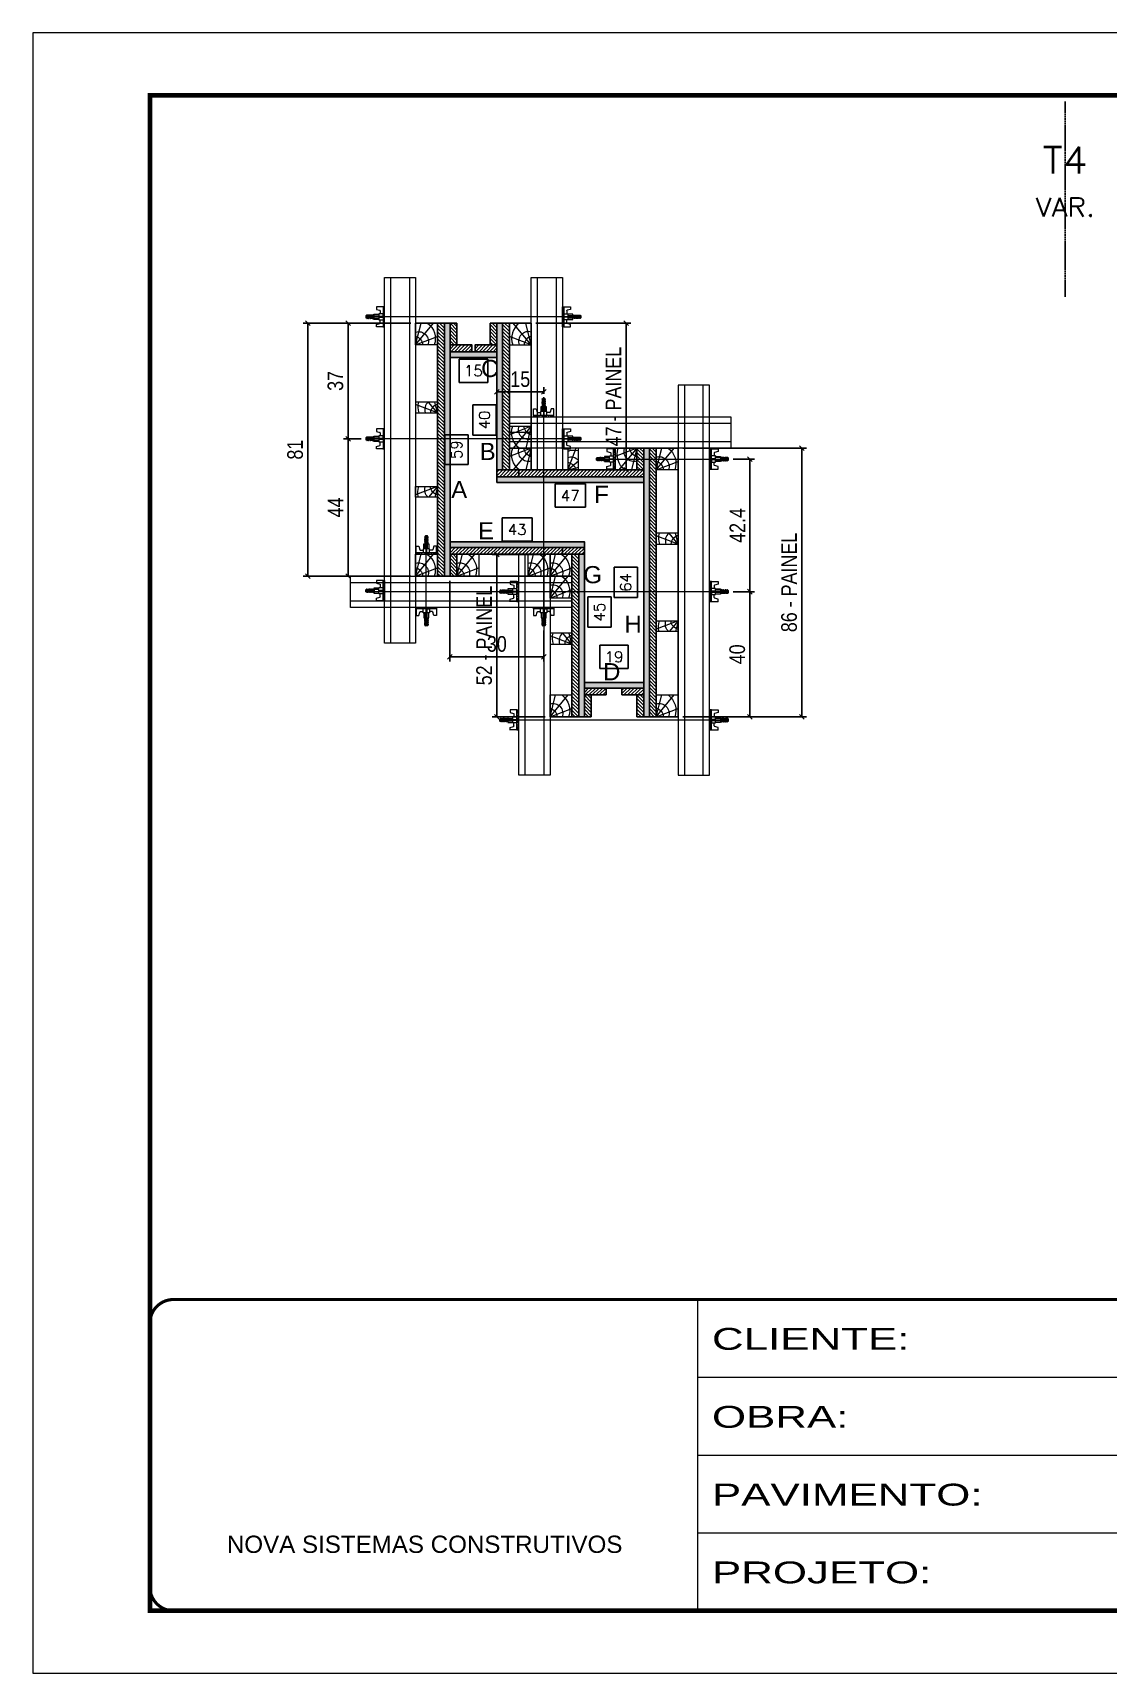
# Model space of a CAD drawing. Extents: x 14400 to 27878, y -21631 to 6985.
# Drawn here: x 15998 to 16687, y -7848 to -6798 of the extents above; entities that cross this region are included whole.
import ezdxf
from ezdxf.enums import TextEntityAlignment as Align

# ---------------------------------------------------------------- set-up
doc = ezdxf.new("R2010")
doc.units = 0
for name, pattern in [('CONTINUO', [0]), ('DASHED', [0.75, 0.5, -0.25]), ('HIDDEN', [0.375, 0.25, -0.125])]:
    doc.linetypes.add(name, pattern=pattern)
for name, color, linetype in [('CHAPA', 1, 'Continuous'), ('COTA', 241, 'Continuous'), ('F-PILARES-S', 170, 'Continuous'), ('MEIO_PONT', 93, 'Continuous'), ('SARRAFO', 251, 'Continuous'), ('Texto de Titulo', 7, 'Continuous'), ('Texto Qtd Sarr', 242, 'Continuous'), ('TEXTO_GERAL', 7, 'Continuous')]:
    doc.layers.add(name, color=color, linetype=linetype)
for name, color, linetype, lineweight in [('Folhas', 255, 'Continuous', 9), ('Hachura', 251, 'Continuous', 9), ('Madeira', 126, 'Continuous', 18), ('Perfil Metálico', 224, 'Continuous', 18), ('SARRAFO DE PRESSAO', 251, 'DASHED', 9), ('Texto Seção', 7, 'Continuous', 15)]:
    doc.layers.add(name, color=color, linetype=linetype, lineweight=lineweight)
doc.styles.add('ARIAL', font='arial.ttf')
doc.styles.add('COTA TECNICA 2X', font='techl___.ttf', dxfattribs={"height": 10})
doc.styles.add('ROMANS', font='romans.shx')
doc.styles.add('Tecnologia', font='')
doc.styles.get('Tecnologia').set_extended_font_data('Forgotten Futurist')
doc.dimstyles.new('SECAO PILAR', dxfattribs={"dimtxt": 10, "dimasz": 3, "dimexe": 3, "dimexo": 3, "dimgap": 3, "dimtad": 1, "dimdec": 1, "dimlfac": 0.5, "dimzin": 12, "dimdsep": 46, "dimtxsty": 'COTA TECNICA 2X', "dimblk1": 'OBLIQUE', "dimblk2": 'OBLIQUE', "dimsah": 1, "dimcen": 0.9, "dimclrd": 256, "dimclre": 256, "dimclrt": 256, "dimadec": 1, "dimazin": 3, "dimtfac": 1, "dimtdec": 1, "dimtmove": 0, "dimatfit": 3, "dimfxl": 1, "dimtolj": 1, "dimtzin": 12, "dimarcsym": 0})
doc.dimstyles.new('SECÇÃO 2', dxfattribs={"dimtxt": 7, "dimasz": 6, "dimexe": 0.18, "dimexo": 2, "dimgap": -4, "dimtad": 3, "dimdec": 1, "dimlfac": 0.5, "dimzin": 12, "dimdsep": 46, "dimtxsty": 'ROMANS', "dimblk": 'ARCHTICK', "dimcen": 0.09, "dimse1": 1, "dimse2": 1, "dimsd1": 1, "dimsd2": 1, "dimclrd": 180, "dimclre": 5, "dimclrt": 1, "dimadec": 0, "dimazin": 3, "dimtfac": 1, "dimtdec": 1, "dimtofl": 0, "dimtmove": 0, "dimatfit": 3, "dimldrblk": 'ARCHTICK', "dimfxl": 1, "dimtolj": 1, "dimtzin": 0, "dimarcsym": 0})
pattern_1 = [(135, (-6539.8724, 2139.9552), (-1.12253202, -1.12253202), [])]
pattern_2 = [(45, (25497.4876, 15901.4115), (-1.12253202, 1.12253202), [])]
pattern_3 = [(135, (-6453.8724, 2049.9552), (-1.12253202, -1.12253202), [])]
pattern_4 = [(45, (25583.4876, 15681.8115), (-1.12253202, 1.12253202), [])]

# ---------------------------------------------------------------- blocks, each defined once
blk = doc.blocks.new('9999999999')
at = {"color": 30, "linetype": 'CONTINUO'}
for p, q in [((98564.6, 34230.2), (98564.6, 34429.4)), ((98564.6, 34379.6), (99584, 34379.6)), ((98564.6, 34329.8), (99488, 34329.8)), ((98564.6, 34280), (99488, 34280))]:
    blk.add_line(p, q, dxfattribs=at)
at = {"color": 30, "linetype": 'CONTINUO', "const_width": 2}
blk.add_lwpolyline([(99584, 34230.2), (99584, 34414.4, 0.414214), (99569, 34429.4), (98229, 34429.4, 0.414214), (98214, 34414.4), (98214, 34245.2, 0.414214), (98229, 34230.2), (99584, 34230.2)], format="xyb", dxfattribs=at)
at = {"layer": 'Folhas'}
blk.add_lwpolyline([(98139, 34190.2), (99624, 34190.2), (99624, 35240.2), (98139, 35240.2)], close=True, dxfattribs=at)
at = {"layer": 'Folhas', "color": 30, "const_width": 3}
blk.add_lwpolyline([(98214, 34230.2), (99584, 34230.2), (99584, 35200.2), (98214, 35200.2)], close=True, dxfattribs=at)
at = {"color": 7, "linetype": 'Continuous', "ltscale": 5, "style": 'ARIAL'}
blk.add_text('NOVA SISTEMAS CONSTRUTIVOS', height=11.059, dxfattribs=at).set_placement((98263.2, 34267.2))
at = {"layer": 'Folhas', "color": 7, "style": 'Tecnologia', "width": 1.5}
for s, p in [('CLIENTE:', (98573.7, 34397.2)), ('OBRA:', (98573.7, 34347.3)), ('PAVIMENTO:', (98573.7, 34297.5)), ('PROJETO:', (98573.7, 34247.7))]:
    blk.add_text(s, height=14, dxfattribs=at).set_placement(p)
blk = doc.blocks.new('titulo1')
at = {"layer": 'Defpoints', "color": 252, "linetype": 'HIDDEN', "ltscale": 2}
blk.add_line((0, 0), (0, 125), dxfattribs=at)
at = {"layer": 'Defpoints', "style": 'ROMANS', "oblique": 15}
blk.add_attdef('FOLHA', text='', height=10, dxfattribs=at).set_placement((0, 15.6), align=Align.MIDDLE_CENTER)
at = {"layer": 'Texto Qtd Sarr', "color": 3, "style": 'ROMANS', "oblique": 15}
for tag, height, p in [('TITULO', 17, (0, 71.4)), ('SEÇÃO', 12, (0, 41.5))]:
    blk.add_attdef(tag, text='', height=height, dxfattribs=at).set_placement(p, align=Align.MIDDLE_CENTER)
blk = doc.blocks.new('*D2781')
at = {"layer": 'COTA', "color": 180, "lineweight": -2, "transparency": 16777216}
for p, q in [((16352.2, -7086.9), (16332.9, -7086.9)), ((16332.9, -7086.9), (16332.9, -7101.9)), ((16352.2, -7101.9), (16352.2, -7086.9)), ((16332.9, -7101.9), (16352.2, -7101.9))]:
    blk.add_line(p, q, dxfattribs=at)
at = {"layer": 'Defpoints', "color": 0, "transparency": 16777216}
for p in [(16295.5, -7086), (16389.5, -7086), (16389.5, -7105.9)]:
    blk.add_point(p, dxfattribs=at)
at = {"layer": 'COTA', "color": 1, "transparency": 16777216, "insert": (16342.5, -7094.4), "char_height": 7, "attachment_point": 5, "style": 'ROMANS'}
blk.add_mtext('\\A1;47', dxfattribs=at)
blk = doc.blocks.new('_ArchTick')
at = {"color": 0, "linetype": 'ByBlock', "const_width": 0.15}
blk.add_lwpolyline([(-0.5, -0.5), (0.5, 0.5)], dxfattribs=at)
blk = doc.blocks.new('*D2782')
at = {"layer": 'COTA', "color": 180, "lineweight": -2, "transparency": 16777216}
for p, q in [((16385.5, -7140.3), (16370.5, -7140.3)), ((16370.5, -7140.3), (16370.5, -7159.7)), ((16385.5, -7159.7), (16385.5, -7140.3)), ((16370.5, -7159.7), (16385.5, -7159.7))]:
    blk.add_line(p, q, dxfattribs=at)
at = {"layer": 'Defpoints', "color": 0, "transparency": 16777216}
for p in [(16389.5, -7086), (16389.5, -7086), (16389.5, -7214)]:
    blk.add_point(p, dxfattribs=at)
at = {"layer": 'COTA', "color": 1, "transparency": 16777216, "insert": (16378, -7150), "char_height": 7, "attachment_point": 5, "rotation": 90, "style": 'ROMANS'}
blk.add_mtext('\\A1;64', dxfattribs=at)
blk = doc.blocks.new('*D2783')
at = {"layer": 'COTA', "color": 180, "lineweight": -2, "transparency": 16777216}
for p, q in [((16368.7, -7159.3), (16353.7, -7159.3)), ((16353.7, -7159.3), (16353.7, -7178.7)), ((16368.7, -7178.7), (16368.7, -7159.3)), ((16353.7, -7178.7), (16368.7, -7178.7))]:
    blk.add_line(p, q, dxfattribs=at)
at = {"layer": 'Defpoints', "color": 0, "transparency": 16777216}
for p in [(16351.5, -7124), (16351.5, -7214), (16372.7, -7214)]:
    blk.add_point(p, dxfattribs=at)
at = {"layer": 'COTA', "color": 1, "transparency": 16777216, "insert": (16361.2, -7169), "char_height": 7, "attachment_point": 5, "rotation": 90, "style": 'ROMANS'}
blk.add_mtext('\\A1;45', dxfattribs=at)
blk = doc.blocks.new('*D2784')
at = {"layer": 'COTA', "color": 180, "lineweight": -2, "transparency": 16777216}
for p, q in [((16379.5, -7190.1), (16361.5, -7190.1)), ((16361.5, -7190.1), (16361.5, -7205.1)), ((16379.5, -7205.1), (16379.5, -7190.1)), ((16361.5, -7205.1), (16379.5, -7205.1))]:
    blk.add_line(p, q, dxfattribs=at)
at = {"layer": 'Defpoints', "color": 0, "transparency": 16777216}
for p in [(16351.5, -7209.1), (16351.5, -7214), (16389.5, -7214)]:
    blk.add_point(p, dxfattribs=at)
at = {"layer": 'COTA', "color": 1, "transparency": 16777216, "insert": (16370.5, -7197.6), "char_height": 7, "attachment_point": 5, "style": 'ROMANS'}
blk.add_mtext('\\A1;19', dxfattribs=at)
blk = doc.blocks.new('*D2785')
at = {"layer": 'COTA', "color": 180, "lineweight": -2, "transparency": 16777216}
for p, q in [((16318.2, -7108.6), (16298.9, -7108.6)), ((16298.9, -7108.6), (16298.9, -7123.6)), ((16318.2, -7123.6), (16318.2, -7108.6)), ((16298.9, -7123.6), (16318.2, -7123.6))]:
    blk.add_line(p, q, dxfattribs=at)
at = {"layer": 'Defpoints', "color": 0, "transparency": 16777216}
for p in [(16265.5, -7124), (16351.5, -7124), (16351.5, -7127.6)]:
    blk.add_point(p, dxfattribs=at)
at = {"layer": 'COTA', "color": 1, "transparency": 16777216, "insert": (16308.5, -7116.1), "char_height": 7, "attachment_point": 5, "style": 'ROMANS'}
blk.add_mtext('\\A1;43', dxfattribs=at)
blk = doc.blocks.new('*D2786')
at = {"layer": 'COTA', "color": 180, "lineweight": -2, "transparency": 16777216}
for p, q in [((16277.2, -7055.5), (16262.2, -7055.5)), ((16262.2, -7055.5), (16262.2, -7074.5)), ((16277.2, -7074.5), (16277.2, -7055.5)), ((16262.2, -7074.5), (16277.2, -7074.5))]:
    blk.add_line(p, q, dxfattribs=at)
at = {"layer": 'Defpoints', "color": 0, "transparency": 16777216}
for p in [(16265.5, -7006), (16281.2, -7006), (16265.5, -7124)]:
    blk.add_point(p, dxfattribs=at)
at = {"layer": 'COTA', "color": 1, "transparency": 16777216, "insert": (16269.7, -7065), "char_height": 7, "attachment_point": 5, "rotation": 90, "style": 'ROMANS'}
blk.add_mtext('\\A1;59', dxfattribs=at)
blk = doc.blocks.new('*D2787')
at = {"layer": 'COTA', "color": 180, "lineweight": -2, "transparency": 16777216}
for p, q in [((16295.1, -7036.3), (16280.1, -7036.3)), ((16280.1, -7036.3), (16280.1, -7055.7)), ((16295.1, -7055.7), (16295.1, -7036.3)), ((16280.1, -7055.7), (16295.1, -7055.7))]:
    blk.add_line(p, q, dxfattribs=at)
at = {"layer": 'Defpoints', "color": 0, "transparency": 16777216}
for p in [(16295.5, -7006), (16299.1, -7006), (16295.5, -7086)]:
    blk.add_point(p, dxfattribs=at)
at = {"layer": 'COTA', "color": 1, "transparency": 16777216, "insert": (16287.6, -7046), "char_height": 7, "attachment_point": 5, "rotation": 90, "style": 'ROMANS'}
blk.add_mtext('\\A1;40', dxfattribs=at)
blk = doc.blocks.new('*D2788')
at = {"layer": 'COTA', "color": 180, "lineweight": -2, "transparency": 16777216}
for p, q in [((16289.7, -7007), (16271.4, -7007)), ((16271.4, -7007), (16271.4, -7022)), ((16289.7, -7022), (16289.7, -7007)), ((16271.4, -7022), (16289.7, -7022))]:
    blk.add_line(p, q, dxfattribs=at)
at = {"layer": 'Defpoints', "color": 0, "transparency": 16777216}
for p in [(16265.5, -7006), (16295.5, -7006), (16265.5, -7026)]:
    blk.add_point(p, dxfattribs=at)
at = {"layer": 'COTA', "color": 1, "transparency": 16777216, "insert": (16280.5, -7014.5), "char_height": 7, "attachment_point": 5, "style": 'ROMANS'}
blk.add_mtext('\\A1;15', dxfattribs=at)
blk = doc.blocks.new('_Oblique')
at = {"color": 0, "linetype": 'ByBlock', "lineweight": -2}
blk.add_line((-0.5, -0.5), (0.5, 0.5), dxfattribs=at)
blk = doc.blocks.new('*D2780')
at = {"layer": 'COTA', "lineweight": -2, "transparency": 16777216}
for p, q in [((16414.5, -7064), (16493.7, -7064)), ((16490.7, -7064), (16490.7, -7236)), ((16414.5, -7236), (16493.7, -7236))]:
    blk.add_line(p, q, dxfattribs=at)
at = {"layer": 'Defpoints', "color": 0, "transparency": 16777216}
for p in [(16411.5, -7064), (16411.5, -7236), (16490.7, -7236)]:
    blk.add_point(p, dxfattribs=at)
at = {"layer": 'COTA', "lineweight": -2, "transparency": 16777216, "xscale": 3, "yscale": 3, "zscale": 3}
for p, rotation in [((16490.7, -7064), 90), ((16490.7, -7236), 270)]:
    blk.add_blockref('_Oblique', p, dxfattribs=dict(at, rotation=rotation))
at = {"layer": 'COTA', "transparency": 16777216, "insert": (16482.6, -7150), "char_height": 10, "attachment_point": 5, "rotation": 90, "style": 'COTA TECNICA 2X'}
blk.add_mtext('\\A1;86 - PAINEL', dxfattribs=at)
blk = doc.blocks.new('PONTALETE')
at = {"layer": 'Madeira'}
for q in [(2.71, 7), (7, 5.76), (7, 1.74)]:
    blk.add_line((0, 0), q, dxfattribs=at)
blk.add_lwpolyline([(0, 0), (7, 0), (7, 7), (0, 7)], close=True, dxfattribs=at)
for centre, radius, start, end in [((2.04, 0.06), 6.23, 37.2818, 109.0913), ((1.09, 0.9), 3.19, 343.603, 109.9847), ((-0.21, -0.78), 3.09, 14.6322, 86.0383)]:
    blk.add_arc(centre, radius, start, end, dxfattribs=at)
blk = doc.blocks.new('MEIO PONTALETE')
at = {"layer": 'Madeira'}
for q in [(2.71, 7), (3.5, 2.88), (3.5, 0.87)]:
    blk.add_line((0, 0), q, dxfattribs=at)
blk.add_lwpolyline([(0, 0), (3.5, 0), (3.5, 7), (0, 7)], close=True, dxfattribs=at)
for centre, radius, start, end in [((2.04, 0.06), 6.23, 76.4499, 109.0913), ((1.09, 0.9), 3.19, 40.9063, 109.9847), ((-0.21, -0.78), 3.09, 14.6322, 86.0383)]:
    blk.add_arc(centre, radius, start, end, dxfattribs=at)
blk = doc.blocks.new('C')
at = {"layer": 'Hachura', "color": 0}
for p, q in [((0, 3.22), (0, -3.22)), ((0.45, 3.22), (0, 3.22)), ((0.46, 3.16), (0, 3.16)), ((0.46, 3.05), (0, 3.05)), ((0.46, 2.88), (0, 2.88)), ((0, 2.75), (0, -1.16)), ((0.46, 2.65), (0, 2.65)), ((0.46, 2.23), (0, 2.23)), ((0.46, 1.51), (0, 1.51)), ((0.39, 0.49), (0.17, 0.49)), ((0.45, -3.23), (0.45, 3.22)), ((0.45, 3.22), (2.58, 3.22)), ((1.74, 0.97), (0.45, 0.97)), ((1.45, 0.1), (0.45, 0.1)), ((1.35, 1.94), (1.35, 0.96)), ((2.58, 2.39), (1.47, 2.09)), ((1.74, -0.97), (1.74, 0.97)), ((1.74, 0.97), (1.74, 0.84)), ((1.74, 0.97), (1.74, 0.84)), ((1.74, 0.84), (3.35, 0.84)), ((3.35, 0.45), (1.74, 0.45)), ((2.58, 3.22), (2.58, 2.39)), ((3.32, 0.84), (3.32, -0.84)), ((3.35, 0.84), (3.35, -0.84)), ((3.68, 0.45), (3.35, 0.45)), ((3.84, -0.52), (3.35, 0.45)), ((3.35, 0.06), (3.67, -0.57)), ((3.68, 0.45), (4.16, -0.52)), ((3.72, 0.5), (4.25, -0.57)), ((4.37, -0.55), (3.83, 0.53)), ((4.15, 0.45), (3.93, 0.45)), ((4.42, -0.52), (3.93, 0.45)), ((4.15, 0.45), (4.26, 0.45)), ((4.26, 0.45), (4.74, -0.52)), ((4.3, 0.5), (4.83, -0.57)), ((4.95, -0.55), (4.41, 0.53)), ((4.51, 0.45), (4.84, 0.45)), ((5, -0.52), (4.51, 0.45)), ((4.84, 0.45), (5.32, -0.52)), ((4.88, 0.5), (5.41, -0.57)), ((5.53, -0.55), (4.99, 0.53)), ((5.58, -0.52), (5.09, 0.45)), ((5.42, 0.45), (5.09, 0.45)), ((5.58, -0.52), (5.09, 0.45)), ((5.42, 0.45), (5.74, -0.19)), ((5.46, 0.5), (5.74, -0.07)), ((5.74, 0.19), (5.57, 0.53)), ((5.74, 0.32), (5.68, 0.45)), ((5.68, 0.45), (5.74, 0.45)), ((5.74, 0.45), (5.9, 0.29)), ((5.74, 0.45), (5.74, -0.52)), ((5.9, -0.36), (5.9, 0.29)), ((0.45, 0), (0, 0)), ((0.46, -1.52), (0, -1.52)), ((0.46, -2.23), (0, -2.23)), ((0.46, -2.65), (0, -2.65)), ((0.46, -2.88), (0, -2.88)), ((0.46, -3.05), (0, -3.05)), ((0.46, -3.16), (0, -3.16)), ((0, -3.22), (2.57, -3.22)), ((0.08, -0.48), (0.29, -0.48)), ((0.29, -0.48), (0.4, -0.48)), ((0.45, 0), (0.45, -0.97)), ((0.45, -0.16), (1.45, -0.16)), ((0.45, -0.65), (0.45, -0.32)), ((0.45, -3.23), (0.45, -0.65)), ((0.45, -0.97), (1.74, -0.97)), ((1.35, -1.94), (1.35, -0.97)), ((2.58, -2.39), (1.47, -2.1)), ((3.35, -0.32), (1.74, -0.32)), ((3.35, -0.84), (1.74, -0.84)), ((2.58, -3.23), (2.58, -2.39)), ((3.35, -0.07), (3.58, -0.52)), ((3.35, -0.52), (3.58, -0.52)), ((3.84, -0.52), (4.16, -0.52)), ((4.42, -0.52), (4.74, -0.52)), ((4.63, -0.52), (4.74, -0.52)), ((5, -0.52), (5.32, -0.52)), ((5.58, -0.52), (5.74, -0.52)), ((5.74, -0.52), (5.9, -0.36)), ((5.74, -0.52), (5.74, -0.52))]:
    blk.add_line(p, q, dxfattribs=at)
for centre, radius, start, end in [((1.52, 1.94), 0.161, 104.7436, 180), ((1.44, -0.03), 0.129, 272.695, 87.305), ((3.81, 0.39), 0.143, 25.5688, 154.4312), ((4.39, 0.39), 0.143, 25.5688, 154.4312), ((4.97, 0.39), 0.143, 25.5688, 154.4312), ((5.55, 0.39), 0.143, 25.5688, 154.4312), ((0.17, -0.37), 0.174, 221.744, 317.8592), ((1.52, -1.94), 0.161, 180, 255.2564), ((3.71, -0.4), 0.174, 222.1408, 318.256), ((4.29, -0.4), 0.174, 222.1408, 318.256), ((4.87, -0.4), 0.174, 222.1408, 318.256), ((5.45, -0.4), 0.174, 222.1408, 318.256), ((5.61, -0.4), 0.174, 317.8592, 318.256)]:
    blk.add_arc(centre, radius, start, end, dxfattribs=at)
blk = doc.blocks.new('*D2790')
at = {"layer": 'COTA', "lineweight": -2, "transparency": 16777216}
for p, q in [((16326.5, -7132), (16292.5, -7132)), ((16295.5, -7236), (16295.5, -7132)), ((16326.5, -7236), (16292.5, -7236))]:
    blk.add_line(p, q, dxfattribs=at)
at = {"layer": 'Defpoints', "color": 0, "transparency": 16777216}
for p in [(16295.5, -7132), (16329.5, -7132), (16329.5, -7236)]:
    blk.add_point(p, dxfattribs=at)
at = {"layer": 'COTA', "lineweight": -2, "transparency": 16777216, "xscale": 3, "yscale": 3, "zscale": 3}
for p, rotation in [((16295.5, -7132), 90), ((16295.5, -7236), 270)]:
    blk.add_blockref('_Oblique', p, dxfattribs=dict(at, rotation=rotation))
at = {"layer": 'COTA', "transparency": 16777216, "insert": (16287.4, -7184), "char_height": 10, "attachment_point": 5, "rotation": 90, "style": 'COTA TECNICA 2X'}
blk.add_mtext('\\A1;52 - PAINEL', dxfattribs=at)
blk = doc.blocks.new('*D2789')
at = {"layer": 'COTA', "lineweight": -2, "transparency": 16777216}
for p, q in [((16240.5, -6984), (16171.5, -6984)), ((16174.5, -7146), (16174.5, -6984)), ((16240.5, -7146), (16171.5, -7146))]:
    blk.add_line(p, q, dxfattribs=at)
at = {"layer": 'Defpoints', "color": 0, "transparency": 16777216}
for p in [(16174.5, -6984), (16243.5, -6984), (16243.5, -7146)]:
    blk.add_point(p, dxfattribs=at)
at = {"layer": 'COTA', "lineweight": -2, "transparency": 16777216, "xscale": 3, "yscale": 3, "zscale": 3}
for p, rotation in [((16174.5, -6984), 90), ((16174.5, -7146), 270)]:
    blk.add_blockref('_Oblique', p, dxfattribs=dict(at, rotation=rotation))
at = {"layer": 'COTA', "transparency": 16777216, "insert": (16166.4, -7065), "char_height": 10, "attachment_point": 5, "rotation": 90, "style": 'COTA TECNICA 2X'}
blk.add_mtext('\\A1;81', dxfattribs=at)
blk = doc.blocks.new('*D2791')
at = {"layer": 'COTA', "lineweight": -2, "transparency": 16777216}
for p, q in [((16320.5, -6984), (16381.2, -6984)), ((16378.2, -7078), (16378.2, -6984)), ((16306.5, -7078), (16381.2, -7078))]:
    blk.add_line(p, q, dxfattribs=at)
at = {"layer": 'Defpoints', "color": 0, "transparency": 16777216}
for p in [(16317.5, -6984), (16378.2, -6984), (16303.5, -7078)]:
    blk.add_point(p, dxfattribs=at)
at = {"layer": 'COTA', "lineweight": -2, "transparency": 16777216, "xscale": 3, "yscale": 3, "zscale": 3}
for p, rotation in [((16378.2, -6984), 90), ((16378.2, -7078), 270)]:
    blk.add_blockref('_Oblique', p, dxfattribs=dict(at, rotation=rotation))
at = {"layer": 'COTA', "transparency": 16777216, "insert": (16370.1, -7031), "char_height": 10, "attachment_point": 5, "rotation": 90, "style": 'COTA TECNICA 2X'}
blk.add_mtext('\\A1;47 - PAINEL', dxfattribs=at)
blk = doc.blocks.new('*D2792')
at = {"layer": 'COTA', "lineweight": -2, "transparency": 16777216}
for p, q in [((16208.7, -7058.1), (16197.4, -7058.1)), ((16200.4, -7146), (16200.4, -7058.1)), ((16220.5, -7146), (16197.4, -7146))]:
    blk.add_line(p, q, dxfattribs=at)
at = {"layer": 'Defpoints', "color": 0, "transparency": 16777216}
for p in [(16200.4, -7058.1), (16211.7, -7058.1), (16223.5, -7146)]:
    blk.add_point(p, dxfattribs=at)
at = {"layer": 'COTA', "lineweight": -2, "transparency": 16777216, "xscale": 3, "yscale": 3, "zscale": 3}
for p, rotation in [((16200.4, -7058.1), 90), ((16200.4, -7146), 270)]:
    blk.add_blockref('_Oblique', p, dxfattribs=dict(at, rotation=rotation))
at = {"layer": 'COTA', "transparency": 16777216, "insert": (16192.3, -7102), "char_height": 10, "attachment_point": 5, "rotation": 90, "style": 'COTA TECNICA 2X'}
blk.add_mtext('\\A1;44', dxfattribs=at)
blk = doc.blocks.new('*D2793')
at = {"layer": 'COTA', "lineweight": -2, "transparency": 16777216}
for p, q in [((16240.5, -6984), (16197.4, -6984)), ((16200.4, -7058.1), (16200.4, -6984)), ((16208.7, -7058.1), (16197.4, -7058.1))]:
    blk.add_line(p, q, dxfattribs=at)
at = {"layer": 'Defpoints', "color": 0, "transparency": 16777216}
for p in [(16200.4, -6984), (16243.5, -6984), (16211.7, -7058.1)]:
    blk.add_point(p, dxfattribs=at)
at = {"layer": 'COTA', "lineweight": -2, "transparency": 16777216, "xscale": 3, "yscale": 3, "zscale": 3}
for p, rotation in [((16200.4, -6984), 90), ((16200.4, -7058.1), 270)]:
    blk.add_blockref('_Oblique', p, dxfattribs=dict(at, rotation=rotation))
at = {"layer": 'COTA', "transparency": 16777216, "insert": (16192.2, -7021), "char_height": 10, "attachment_point": 5, "rotation": 90, "style": 'COTA TECNICA 2X'}
blk.add_mtext('\\A1;37', dxfattribs=at)
blk = doc.blocks.new('*D2794')
at = {"layer": 'COTA', "lineweight": -2, "transparency": 16777216}
for p, q in [((16446.7, -7155.9), (16460.5, -7155.9)), ((16457.5, -7236), (16457.5, -7155.9)), ((16414.5, -7236), (16460.5, -7236))]:
    blk.add_line(p, q, dxfattribs=at)
at = {"layer": 'Defpoints', "color": 0, "transparency": 16777216}
for p in [(16443.7, -7155.9), (16457.5, -7155.9), (16411.5, -7236)]:
    blk.add_point(p, dxfattribs=at)
at = {"layer": 'COTA', "lineweight": -2, "transparency": 16777216, "xscale": 3, "yscale": 3, "zscale": 3}
for p, rotation in [((16457.5, -7155.9), 90), ((16457.5, -7236), 270)]:
    blk.add_blockref('_Oblique', p, dxfattribs=dict(at, rotation=rotation))
at = {"layer": 'COTA', "transparency": 16777216, "insert": (16449.4, -7196), "char_height": 10, "attachment_point": 5, "rotation": 90, "style": 'COTA TECNICA 2X'}
blk.add_mtext('\\A1;40', dxfattribs=at)
blk = doc.blocks.new('*D2795')
at = {"layer": 'COTA', "lineweight": -2, "transparency": 16777216}
for p, q in [((16446.7, -7071.1), (16460.5, -7071.1)), ((16457.5, -7155.9), (16457.5, -7071.1)), ((16446.7, -7155.9), (16460.5, -7155.9))]:
    blk.add_line(p, q, dxfattribs=at)
at = {"layer": 'Defpoints', "color": 0, "transparency": 16777216}
for p in [(16443.7, -7071.1), (16457.5, -7071.1), (16443.7, -7155.9)]:
    blk.add_point(p, dxfattribs=at)
at = {"layer": 'COTA', "lineweight": -2, "transparency": 16777216, "xscale": 3, "yscale": 3, "zscale": 3}
for p, rotation in [((16457.5, -7071.1), 90), ((16457.5, -7155.9), 270)]:
    blk.add_blockref('_Oblique', p, dxfattribs=dict(at, rotation=rotation))
at = {"layer": 'COTA', "transparency": 16777216, "insert": (16449.5, -7113.5), "char_height": 10, "attachment_point": 5, "rotation": 90, "style": 'COTA TECNICA 2X'}
blk.add_mtext('\\A1;42.4', dxfattribs=at)
blk = doc.blocks.new('*D2796')
at = {"layer": 'COTA', "lineweight": -2, "transparency": 16777216}
for p, q in [((16295.5, -7028), (16295.5, -7025)), ((16295.5, -7028), (16325.6, -7028)), ((16325.6, -7029.2), (16325.6, -7025))]:
    blk.add_line(p, q, dxfattribs=at)
at = {"layer": 'Defpoints', "color": 0, "transparency": 16777216}
for p in [(16295.5, -7031), (16325.6, -7028), (16325.6, -7032.2)]:
    blk.add_point(p, dxfattribs=at)
at = {"layer": 'COTA', "lineweight": -2, "transparency": 16777216, "xscale": 3, "yscale": 3, "zscale": 3, "rotation": 180}
blk.add_blockref('_Oblique', (16295.5, -7028), dxfattribs=at)
at = {"layer": 'COTA', "lineweight": -2, "transparency": 16777216, "xscale": 3, "yscale": 3, "zscale": 3}
blk.add_blockref('_Oblique', (16325.6, -7028), dxfattribs=at)
at = {"layer": 'COTA', "transparency": 16777216, "insert": (16310.5, -7019.9), "char_height": 10, "attachment_point": 5, "style": 'COTA TECNICA 2X'}
blk.add_mtext('\\A1;15', dxfattribs=at)
blk = doc.blocks.new('*D2797')
at = {"layer": 'COTA', "lineweight": -2, "transparency": 16777216}
for p, q in [((16265.5, -7149), (16265.5, -7200.6)), ((16325.5, -7180.8), (16325.5, -7200.6)), ((16265.5, -7197.6), (16325.5, -7197.6))]:
    blk.add_line(p, q, dxfattribs=at)
at = {"layer": 'Defpoints', "color": 0, "transparency": 16777216}
for p in [(16265.5, -7146), (16325.5, -7177.8), (16325.5, -7197.6)]:
    blk.add_point(p, dxfattribs=at)
at = {"layer": 'COTA', "lineweight": -2, "transparency": 16777216, "xscale": 3, "yscale": 3, "zscale": 3, "rotation": 180}
blk.add_blockref('_Oblique', (16265.5, -7197.6), dxfattribs=at)
at = {"layer": 'COTA', "lineweight": -2, "transparency": 16777216, "xscale": 3, "yscale": 3, "zscale": 3}
blk.add_blockref('_Oblique', (16325.5, -7197.6), dxfattribs=at)
at = {"layer": 'COTA', "transparency": 16777216, "insert": (16295.5, -7189.4), "char_height": 10, "attachment_point": 5, "style": 'COTA TECNICA 2X'}
blk.add_mtext('\\A1;30', dxfattribs=at)

msp = doc.modelspace()

# ---------------------------------------------------------------- hatches: boundary and pattern name
at = {"layer": 'Hachura'}
h = msp.add_hatch(dxfattribs=at)
h.set_pattern_fill('ANSI31', color=256, scale=0.5, angle=90, style=0)
h.set_pattern_definition(pattern_1)
h.paths.add_polyline_path([(16261.936, -6983.997), (16257.536, -6983.997), (16257.536, -7145.997), (16261.936, -7145.997)])
h = msp.add_hatch(color=256, dxfattribs=at)
h.dxf.hatch_style = 1
h.paths.add_polyline_path([(16261.936, -7145.997), (16265.536, -7145.997), (16265.536, -6983.997), (16261.936, -6983.997)])
h = msp.add_hatch(dxfattribs=at)
h.set_pattern_fill('ANSI31', color=256, scale=0.5, angle=90, style=0)
h.set_pattern_definition(pattern_1)
h.paths.add_polyline_path([(16265.536, -6997.997), (16269.936, -6997.997), (16269.936, -6983.997), (16265.536, -6983.997)])
h = msp.add_hatch(dxfattribs=at)
h.set_pattern_fill('ANSI31', color=256, scale=0.5, angle=90, style=0)
h.set_pattern_definition(pattern_1)
h.paths.add_polyline_path([(16295.536, -6997.997), (16291.136, -6997.997), (16291.136, -6983.997), (16295.536, -6983.997)])
h = msp.add_hatch(color=256, dxfattribs=at)
h.dxf.hatch_style = 1
h.paths.add_polyline_path([(16299.136, -7077.997), (16295.536, -7077.997), (16295.536, -6983.997), (16299.136, -6983.997)])
h = msp.add_hatch(dxfattribs=at)
h.set_pattern_fill('ANSI31', color=256, scale=0.5, angle=90, style=0)
h.set_pattern_definition([(135, (-6531.8724, 2139.9552), (-1.12253202, -1.12253202), [])])
h.paths.add_polyline_path([(16303.536, -7077.997), (16299.136, -7077.997), (16299.136, -6983.997), (16303.536, -6983.997)])
h = msp.add_hatch(dxfattribs=at)
h.set_pattern_fill('ANSI31', color=256, scale=0.5, style=0)
h.set_pattern_definition(pattern_2)
h.paths.add_polyline_path([(16265.536, -6997.997), (16265.536, -7002.397), (16279.536, -7002.397), (16279.536, -6997.997)])
h = msp.add_hatch(color=256, dxfattribs=at)
h.dxf.hatch_style = 1
h.paths.add_polyline_path([(16295.536, -7002.397), (16295.536, -7005.997), (16265.536, -7005.997), (16265.536, -7002.397)])
h = msp.add_hatch(color=256, dxfattribs=at)
h.dxf.hatch_style = 1
h.paths.add_polyline_path([(16295.536, -7002.397), (16295.536, -7005.997), (16265.536, -7005.997), (16265.536, -7002.397)])
h = msp.add_hatch(dxfattribs=at)
h.set_pattern_fill('ANSI31', color=256, scale=0.5, style=0)
h.set_pattern_definition(pattern_2)
h.paths.add_polyline_path([(16295.536, -6997.997), (16295.536, -7002.397), (16281.536, -7002.397), (16281.536, -6997.997)])
h = msp.add_hatch(dxfattribs=at)
h.set_pattern_fill('ANSI31', color=256, scale=0.5, angle=90, style=0)
h.set_pattern_definition([(135, (-6453.8724, 2057.1552), (-1.12253202, -1.12253202), [])])
h.paths.add_polyline_path([(16389.536, -7077.997), (16385.136, -7077.997), (16385.136, -7063.997), (16389.536, -7063.997)])
h = msp.add_hatch(color=256, dxfattribs=at)
h.dxf.hatch_style = 1
h.paths.add_polyline_path([(16393.136, -7235.997), (16389.536, -7235.997), (16389.536, -7063.997), (16393.136, -7063.997)])
h = msp.add_hatch(dxfattribs=at)
h.set_pattern_fill('ANSI31', color=256, scale=0.5, angle=90, style=0)
h.set_pattern_definition([(135, (-6437.8724, 2060.3552), (-1.12253202, -1.12253202), [])])
h.paths.add_polyline_path([(16397.536, -7235.997), (16393.136, -7235.997), (16393.136, -7063.997), (16397.536, -7063.997)])
h = msp.add_hatch(color=256, dxfattribs=at)
h.dxf.hatch_style = 1
h.paths.add_polyline_path([(16389.536, -7085.997), (16389.536, -7082.397), (16295.536, -7082.397), (16295.536, -7085.997)])
h = msp.add_hatch(color=256, dxfattribs=at)
h.dxf.hatch_style = 1
h.paths.add_polyline_path([(16389.536, -7085.997), (16389.536, -7082.397), (16295.536, -7082.397), (16295.536, -7085.997)])
h = msp.add_hatch(color=256, dxfattribs=at)
h.dxf.hatch_style = 1
h.paths.add_polyline_path([(16351.536, -7123.997), (16351.536, -7127.597), (16265.536, -7127.597), (16265.536, -7123.997)])
h = msp.add_hatch(color=256, dxfattribs=at)
h.dxf.hatch_style = 1
h.paths.add_polyline_path([(16351.536, -7123.997), (16351.536, -7127.597), (16265.536, -7127.597), (16265.536, -7123.997)])
h = msp.add_hatch(dxfattribs=at)
h.set_pattern_fill('ANSI31', color=256, scale=0.5, angle=90, style=0)
h.set_pattern_definition(pattern_1)
h.paths.add_polyline_path([(16265.536, -7131.997), (16269.936, -7131.997), (16269.936, -7145.997), (16265.536, -7145.997)])
h = msp.add_hatch(dxfattribs=at)
h.set_pattern_fill('ANSI31', color=256, scale=0.5, angle=90, style=0)
h.set_pattern_definition([(135, (-6487.4724, 1991.9552), (-1.12253202, -1.12253202), [])])
h.paths.add_polyline_path([(16347.936, -7235.997), (16343.536, -7235.997), (16343.536, -7131.997), (16347.936, -7131.997)])
h = msp.add_hatch(color=256, dxfattribs=at)
h.dxf.hatch_style = 1
h.paths.add_polyline_path([(16347.936, -7235.997), (16351.536, -7235.997), (16351.536, -7131.997), (16347.936, -7131.997)])
h = msp.add_hatch(color=256, dxfattribs=at)
h.dxf.hatch_style = 1
h.paths.add_polyline_path([(16389.536, -7213.997), (16389.536, -7217.597), (16351.536, -7217.597), (16351.536, -7213.997)])
h = msp.add_hatch(color=256, dxfattribs=at)
h.dxf.hatch_style = 1
h.paths.add_polyline_path([(16389.536, -7213.997), (16389.536, -7217.597), (16351.536, -7217.597), (16351.536, -7213.997)])
h = msp.add_hatch(dxfattribs=at)
h.set_pattern_fill('ANSI31', color=256, scale=0.5, style=0)
h.set_pattern_definition(pattern_4)
h.paths.add_polyline_path([(16351.536, -7217.597), (16351.536, -7221.997), (16365.536, -7221.997), (16365.536, -7217.597)])
h = msp.add_hatch(dxfattribs=at)
h.set_pattern_fill('ANSI31', color=256, scale=0.5, angle=90, style=0)
h.set_pattern_definition(pattern_3)
h.paths.add_polyline_path([(16351.536, -7221.997), (16355.936, -7221.997), (16355.936, -7235.997), (16351.536, -7235.997)])
h = msp.add_hatch(dxfattribs=at)
h.set_pattern_fill('ANSI31', color=256, scale=0.5, style=0)
h.set_pattern_definition(pattern_4)
h.paths.add_polyline_path([(16389.536, -7217.597), (16389.536, -7221.997), (16375.536, -7221.997), (16375.536, -7217.597)])
h = msp.add_hatch(dxfattribs=at)
h.set_pattern_fill('ANSI31', color=256, scale=0.5, angle=90, style=0)
h.set_pattern_definition(pattern_3)
h.paths.add_polyline_path([(16389.536, -7221.997), (16385.136, -7221.997), (16385.136, -7235.997), (16389.536, -7235.997)])
at = {"layer": 'SARRAFO'}
h = msp.add_hatch(dxfattribs=at)
h.set_pattern_fill('ANSI31', color=256, scale=0.5, style=0)
h.set_pattern_definition([(45, (25527.4876, 15939.4115), (-1.12253202, 1.12253202), [])])
h.paths.add_polyline_path([(16295.536, -7077.997), (16295.536, -7082.397), (16389.536, -7082.397), (16389.536, -7077.997)])
h = msp.add_hatch(dxfattribs=at)
h.set_pattern_fill('ANSI31', color=256, scale=0.5, style=0)
h.set_pattern_definition(pattern_2)
h.paths.add_polyline_path([(16265.536, -7131.997), (16265.536, -7127.597), (16351.536, -7127.597), (16351.536, -7131.997)])

# ---------------------------------------------------------------- linework, layer by layer
at = {"layer": 'CHAPA'}
for points in [[(16261.936, -7145.997), (16265.536, -7145.997), (16265.536, -6983.997), (16261.936, -6983.997), (16261.936, -7145.997)], [(16299.136, -7077.997), (16295.536, -7077.997), (16295.536, -6983.997), (16299.136, -6983.997), (16299.136, -7077.997)], [(16393.136, -7235.997), (16389.536, -7235.997), (16389.536, -7063.997), (16393.136, -7063.997), (16393.136, -7235.997)], [(16347.936, -7235.997), (16351.536, -7235.997), (16351.536, -7131.997), (16347.936, -7131.997), (16347.936, -7235.997)]]:
    msp.add_lwpolyline(points, dxfattribs=at)
for points in [[(16295.536, -7002.397), (16295.536, -7005.997), (16265.536, -7005.997), (16265.536, -7002.397)], [(16295.536, -7002.397), (16295.536, -7005.997), (16265.536, -7005.997), (16265.536, -7002.397)], [(16389.536, -7085.997), (16389.536, -7082.397), (16295.536, -7082.397), (16295.536, -7085.997)], [(16389.536, -7085.997), (16389.536, -7082.397), (16295.536, -7082.397), (16295.536, -7085.997)], [(16351.536, -7123.997), (16351.536, -7127.597), (16265.536, -7127.597), (16265.536, -7123.997)], [(16351.536, -7123.997), (16351.536, -7127.597), (16265.536, -7127.597), (16265.536, -7123.997)], [(16389.536, -7213.997), (16389.536, -7217.597), (16351.536, -7217.597), (16351.536, -7213.997)], [(16389.536, -7213.997), (16389.536, -7217.597), (16351.536, -7217.597), (16351.536, -7213.997)]]:
    msp.add_lwpolyline(points, close=True, dxfattribs=at)
at = {"layer": 'F-PILARES-S', "linetype": 'Continuous'}
msp.add_lwpolyline([(16265.536, -7005.997), (16265.536, -7123.997), (16351.536, -7123.997), (16351.536, -7213.997), (16389.536, -7213.997), (16389.536, -7085.997), (16295.536, -7085.997), (16295.536, -7005.997), (16265.536, -7005.997)], dxfattribs=at)
at = {"layer": 'Hachura'}
for p, q in [((16348.336, -6980.004), (16211.735, -6979.997)), ((16325.483, -7176.797), (16325.49, -7031.396)), ((16348.336, -7058.12), (16211.735, -7058.114)), ((16359.335, -7070.993), (16443.736, -7070.997)), ((16250.353, -7176.797), (16250.356, -7120.196)), ((16211.735, -7155.842), (16443.736, -7155.849)), ((16298.335, -7237.997), (16443.736, -7238.004))]:
    msp.add_line(p, q, dxfattribs=at)
at = {"layer": 'Madeira'}
for points in [[(16257.536, -6983.997), (16243.536, -6983.997), (16243.536, -7145.997), (16257.536, -7145.997)], [(16303.536, -6983.997), (16317.536, -6983.997), (16317.536, -7053.997), (16303.536, -7053.997)], [(16385.136, -7077.997), (16385.136, -7063.997), (16303.536, -7063.997), (16303.536, -7077.997)], [(16411.536, -7063.997), (16397.536, -7063.997), (16397.536, -7235.997), (16411.536, -7235.997)], [(16269.936, -7131.997), (16329.536, -7131.997), (16329.536, -7145.997), (16269.936, -7145.997)], [(16343.536, -7131.997), (16329.536, -7131.997), (16329.536, -7235.997), (16343.536, -7235.997)]]:
    msp.add_lwpolyline(points, close=True, dxfattribs=at)
at = {"layer": 'Perfil Metálico'}
for points in [[(16223.536, -6954.852), (16243.536, -6954.852), (16243.536, -7188.852), (16223.536, -7188.852)], [(16239.536, -7188.852), (16227.536, -7188.852), (16227.536, -6954.852), (16239.536, -6954.852)], [(16317.536, -6954.852), (16337.536, -6954.852), (16337.536, -7077.997), (16317.536, -7077.997)], [(16333.536, -7077.997), (16321.536, -7077.997), (16321.536, -6954.852), (16333.536, -6954.852)], [(16431.536, -7023.813), (16411.536, -7023.813), (16411.536, -7273.429), (16431.536, -7273.429)], [(16415.536, -7273.429), (16427.536, -7273.429), (16427.536, -7023.813), (16415.536, -7023.813)], [(16303.536, -7063.997), (16303.536, -7043.997), (16445.299, -7043.997), (16445.299, -7063.997)], [(16445.299, -7047.997), (16445.299, -7059.997), (16303.536, -7059.997), (16303.536, -7047.997)], [(16309.536, -7131.997), (16329.536, -7131.997), (16329.536, -7273.429), (16309.536, -7273.429)], [(16325.536, -7273.429), (16313.536, -7273.429), (16313.536, -7131.997), (16325.536, -7131.997)], [(16201.772, -7165.997), (16201.772, -7145.997), (16343.536, -7145.997), (16343.536, -7165.997)], [(16343.536, -7149.997), (16343.536, -7161.997), (16201.772, -7161.997), (16201.772, -7149.997)]]:
    msp.add_lwpolyline(points, close=True, dxfattribs=at)
at = {"layer": 'SARRAFO'}
for p, q in [((16309.536, -7077.997), (16309.536, -7082.397)), ((16337.536, -7131.997), (16337.536, -7127.597))]:
    msp.add_line(p, q, dxfattribs=at)
for points in [[(16257.536, -7145.997), (16257.536, -6983.997), (16261.936, -6983.997), (16261.936, -7145.997)], [(16269.936, -6983.997), (16269.936, -6997.997), (16265.536, -6997.997), (16265.536, -6983.997)], [(16291.136, -6983.997), (16291.136, -6997.997), (16295.536, -6997.997), (16295.536, -6983.997)], [(16299.136, -6983.997), (16299.136, -7077.997), (16303.536, -7077.997), (16303.536, -6983.997)], [(16279.536, -7002.397), (16265.536, -7002.397), (16265.536, -6997.997), (16279.536, -6997.997)], [(16281.536, -7002.397), (16295.536, -7002.397), (16295.536, -6997.997), (16281.536, -6997.997)], [(16385.136, -7063.997), (16385.136, -7077.997), (16389.536, -7077.997), (16389.536, -7063.997)], [(16393.136, -7063.997), (16393.136, -7235.997), (16397.536, -7235.997), (16397.536, -7063.997)], [(16389.536, -7082.397), (16295.536, -7082.397), (16295.536, -7077.997), (16389.536, -7077.997)], [(16351.536, -7127.597), (16265.536, -7127.597), (16265.536, -7131.997), (16351.536, -7131.997)], [(16269.936, -7145.997), (16269.936, -7131.997), (16265.536, -7131.997), (16265.536, -7145.997)], [(16343.536, -7131.997), (16343.536, -7235.997), (16347.936, -7235.997), (16347.936, -7131.997)], [(16365.536, -7221.997), (16351.536, -7221.997), (16351.536, -7217.597), (16365.536, -7217.597)], [(16355.936, -7235.997), (16355.936, -7221.997), (16351.536, -7221.997), (16351.536, -7235.997)], [(16375.536, -7221.997), (16389.536, -7221.997), (16389.536, -7217.597), (16375.536, -7217.597)], [(16385.136, -7235.997), (16385.136, -7221.997), (16389.536, -7221.997), (16389.536, -7235.997)]]:
    msp.add_lwpolyline(points, close=True, dxfattribs=at)

# ---------------------------------------------------------------- block references
at = {"layer": 'Hachura', "linetype": 'Continuous', "yscale": 2, "zscale": 2}
for p, xscale, rotation in [((16223.536, -6980.004), 2, 180), ((16337.536, -6980.004), -2, 180), ((16325.484, -7043.997), 2, 89.99999999999993), ((16223.536, -7058.12), 2, 180), ((16337.536, -7058.12), -2, 180), ((16250.353, -7131.997), 2, 89.99999999999993), ((16250.353, -7165.997), -2, 90.00000000000007), ((16325.484, -7165.997), -2, 90.00000000000007)]:
    msp.add_blockref('C', p, dxfattribs=dict(at, xscale=xscale, rotation=rotation))
for p, xscale in [((16371.136, -7070.991), -2), ((16431.936, -7070.991), 2), ((16223.536, -7155.242), -2), ((16309.136, -7155.842), -2), ((16431.936, -7155.842), 2), ((16309.136, -7237.998), -2), ((16431.936, -7237.998), 2)]:
    msp.add_blockref('C', p, dxfattribs=dict(at, xscale=xscale))
at = {"layer": 'MEIO_PONT'}
for name, p, xscale, yscale, zscale, rotation in [('PONTALETE', (16243.536, -6997.997), -2, 2, 2, 270), ('PONTALETE', (16317.536, -6997.997), 2, 2, 2, 90.00000000000001), ('MEIO PONTALETE', (16257.536, -7041.497), 1.999999997962732, 1.999999997962732, 1.999999997962732, 90.00000000000001), ('PONTALETE', (16317.536, -7049.997), -2, 2, 2, 90), ('PONTALETE', (16317.536, -7063.997), -2, 2, 2, 90), ('PONTALETE', (16385.136, -7063.997), -2, 2, 2, 90), ('PONTALETE', (16397.536, -7077.997), -2, 2, 2, 270), ('MEIO PONTALETE', (16257.536, -7088.497), -1.999999997962732, 1.999999997962732, 1.999999997962732, 90), ('MEIO PONTALETE', (16411.536, -7125.497), 1.999999997962732, 1.999999997962732, 1.999999997962732, 90.00000000000001), ('PONTALETE', (16243.536, -7145.997), -2, 2, 2, 270), ('PONTALETE', (16269.936, -7145.997), -2, 2, 2, 270), ('PONTALETE', (16315.536, -7145.997), -2, 2, 2, 270), ('PONTALETE', (16329.536, -7145.997), -2, 2, 2, 270), ('PONTALETE', (16329.536, -7159.997), -2, 2, 2, 270), ('MEIO PONTALETE', (16411.536, -7174.497), -1.999999997962732, 1.999999997962732, 1.999999997962732, 90), ('MEIO PONTALETE', (16343.536, -7189.497), 1.999999997962732, 1.999999997962732, 1.999999997962732, 90.00000000000001), ('PONTALETE', (16329.536, -7235.997), -2, 2, 2, 270), ('PONTALETE', (16397.536, -7235.997), -2, 2, 2, 270)]:
    msp.add_blockref(name, p, dxfattribs=dict(at, xscale=xscale, yscale=yscale, zscale=zscale, rotation=rotation))
at = {"layer": 'MEIO_PONT', "xscale": 1.999999997962732, "yscale": 1.999999997962732, "zscale": 1.999999997962732}
msp.add_blockref('MEIO PONTALETE', (16340.836, -7077.997), dxfattribs=at)
at = {"layer": 'SARRAFO DE PRESSAO', "color": 6, "linetype": 'ByBlock'}
msp.add_blockref('9999999999', (-82140.511, -42038.379), dxfattribs=at)
at = {"layer": 'Texto Seção'}
ref = msp.add_blockref('titulo1', (16659.308, -6967.219), dxfattribs=at)
ref.add_attrib('TITULO', 'T4', dxfattribs={"layer": 'Texto de Titulo', "color": 7, "height": 17, "style": 'ROMANS', "width": 1.1}).set_placement((16659.308, -6879.719), align=Align.MIDDLE_CENTER)
ref.add_attrib('SEÇÃO', 'VAR.', dxfattribs={"layer": 'Texto de Titulo', "color": 7, "height": 12, "style": 'ROMANS', "width": 1.1}).set_placement((16659.308, -6909.719), align=Align.MIDDLE_CENTER)

# ---------------------------------------------------------------- texts
at = {"layer": 'TEXTO_GERAL', "style": 'ARIAL'}
for s, p in [('C', (16290.987, -7013.008)), ('B', (16289.637, -7066.15)), ('A', (16271.414, -7090.533)), ('F', (16362.496, -7093.617)), ('E', (16288.553, -7116.939)), ('G', (16356.844, -7145.018)), ('H', (16382.728, -7176.682)), ('D', (16369.028, -7207.126))]:
    msp.add_text(s, height=11, dxfattribs=at).set_placement(p, align=Align.MIDDLE_CENTER)

# ---------------------------------------------------------------- dimensions: what is measured, and where the dimension line sits
at = {"layer": 'COTA'}
for base, p1, p2, picture, middle in [((16174.48, -6983.997), (16243.536, -7145.997), (16243.536, -6983.997), '*D2789', (16166.385, -7064.997)), ((16200.413, -6983.997), (16211.735, -7058.052), (16243.536, -6983.997), '*D2793', (16192.194, -7021.024)), ((16200.413, -7058.052), (16223.536, -7145.997), (16211.735, -7058.052), '*D2792', (16192.34, -7102.024)), ((16457.523, -7071.059), (16443.736, -7155.91), (16443.736, -7071.059), '*D2795', (16449.45, -7113.484))]:
    dim = msp.add_linear_dim(base=base, p1=p1, p2=p2, angle=90, dimstyle='SECAO PILAR', override={"dimtmove": 1}, dxfattribs=at)
    dim.commit()
    dim.dimension.update_dxf_attribs({"geometry": picture, "text_midpoint": middle})
for base, p1, p2, picture, middle in [((16378.196, -6983.997), (16303.536, -7077.997), (16317.536, -6983.997), '*D2791', (16370.123, -7030.997)), ((16490.733, -7235.997), (16411.536, -7063.997), (16411.536, -7235.997), '*D2780', (16482.609, -7149.997))]:
    dim = msp.add_linear_dim(base=base, p1=p1, p2=p2, angle=90, text='<> - PAINEL', dimstyle='SECAO PILAR', dxfattribs=at)
    dim.commit()
    dim.dimension.update_dxf_attribs({"geometry": picture, "text_midpoint": middle})
for base, p1, p2, dimstyle, picture, middle in [((16281.224, -7005.997), (16265.536, -7123.997), (16265.536, -7005.997), 'SECÇÃO 2', '*D2786', (16269.724, -7064.997)), ((16457.523, -7155.91), (16411.536, -7235.997), (16443.736, -7155.91), 'SECAO PILAR', '*D2794', (16449.421, -7195.953))]:
    dim = msp.add_linear_dim(base=base, p1=p1, p2=p2, angle=90, dimstyle=dimstyle, dxfattribs=at)
    dim.commit()
    dim.dimension.update_dxf_attribs({"geometry": picture, "text_midpoint": middle})
for base, p1, p2, picture, middle in [((16265.536, -7026.004), (16295.536, -7005.997), (16265.536, -7005.997), '*D2788', (16280.536, -7026.004)), ((16389.536, -7105.911), (16295.536, -7085.997), (16389.536, -7085.997), '*D2781', (16342.536, -7105.911)), ((16351.536, -7127.597), (16265.536, -7123.997), (16351.536, -7123.997), '*D2785', (16308.536, -7127.597))]:
    dim = msp.add_linear_dim(base=base, p1=p1, p2=p2, dimstyle='SECÇÃO 2', dxfattribs=at)
    dim.commit()
    dim.dimension.update_dxf_attribs({"geometry": picture, "text_midpoint": middle, "dimtype": 160})
for base, p1, p2, picture, middle in [((16299.136, -7005.997), (16295.536, -7085.997), (16295.536, -7005.997), '*D2787', (16299.136, -7045.997)), ((16389.536, -7085.997), (16389.536, -7213.997), (16389.536, -7085.997), '*D2782', (16389.536, -7149.997)), ((16372.656, -7213.997), (16351.536, -7123.997), (16351.536, -7213.997), '*D2783', (16372.656, -7168.997))]:
    dim = msp.add_linear_dim(base=base, p1=p1, p2=p2, angle=90, dimstyle='SECÇÃO 2', dxfattribs=at)
    dim.commit()
    dim.dimension.update_dxf_attribs({"geometry": picture, "text_midpoint": middle, "dimtype": 160})
for base, p1, p2, dimstyle, picture, middle in [((16325.552, -7027.961), (16295.536, -7030.997), (16325.552, -7032.196), 'SECAO PILAR', '*D2796', (16310.544, -7019.852)), ((16351.536, -7209.079), (16389.536, -7213.997), (16351.536, -7213.997), 'SECÇÃO 2', '*D2784', (16370.536, -7197.579))]:
    dim = msp.add_linear_dim(base=base, p1=p1, p2=p2, dimstyle=dimstyle, dxfattribs=at)
    dim.commit()
    dim.dimension.update_dxf_attribs({"geometry": picture, "text_midpoint": middle})
dim = msp.add_linear_dim(base=(16295.527, -7131.997), p1=(16329.536, -7235.997), p2=(16329.536, -7131.997), angle=90, text='<> - PAINEL', dimstyle='SECAO PILAR', override={"dimtmove": 1}, dxfattribs=at)
dim.commit()
dim.dimension.update_dxf_attribs({"geometry": '*D2790', "text_midpoint": (16287.418, -7183.997)})
dim = msp.add_linear_dim(base=(16325.536, -7197.641), p1=(16265.536, -7145.997), p2=(16325.536, -7177.797), dimstyle='SECAO PILAR', override={"dimtmove": 1}, dxfattribs=at)
dim.commit()
dim.dimension.update_dxf_attribs({"geometry": '*D2797', "text_midpoint": (16295.536, -7189.422)})

doc.saveas('drawing.dxf')
